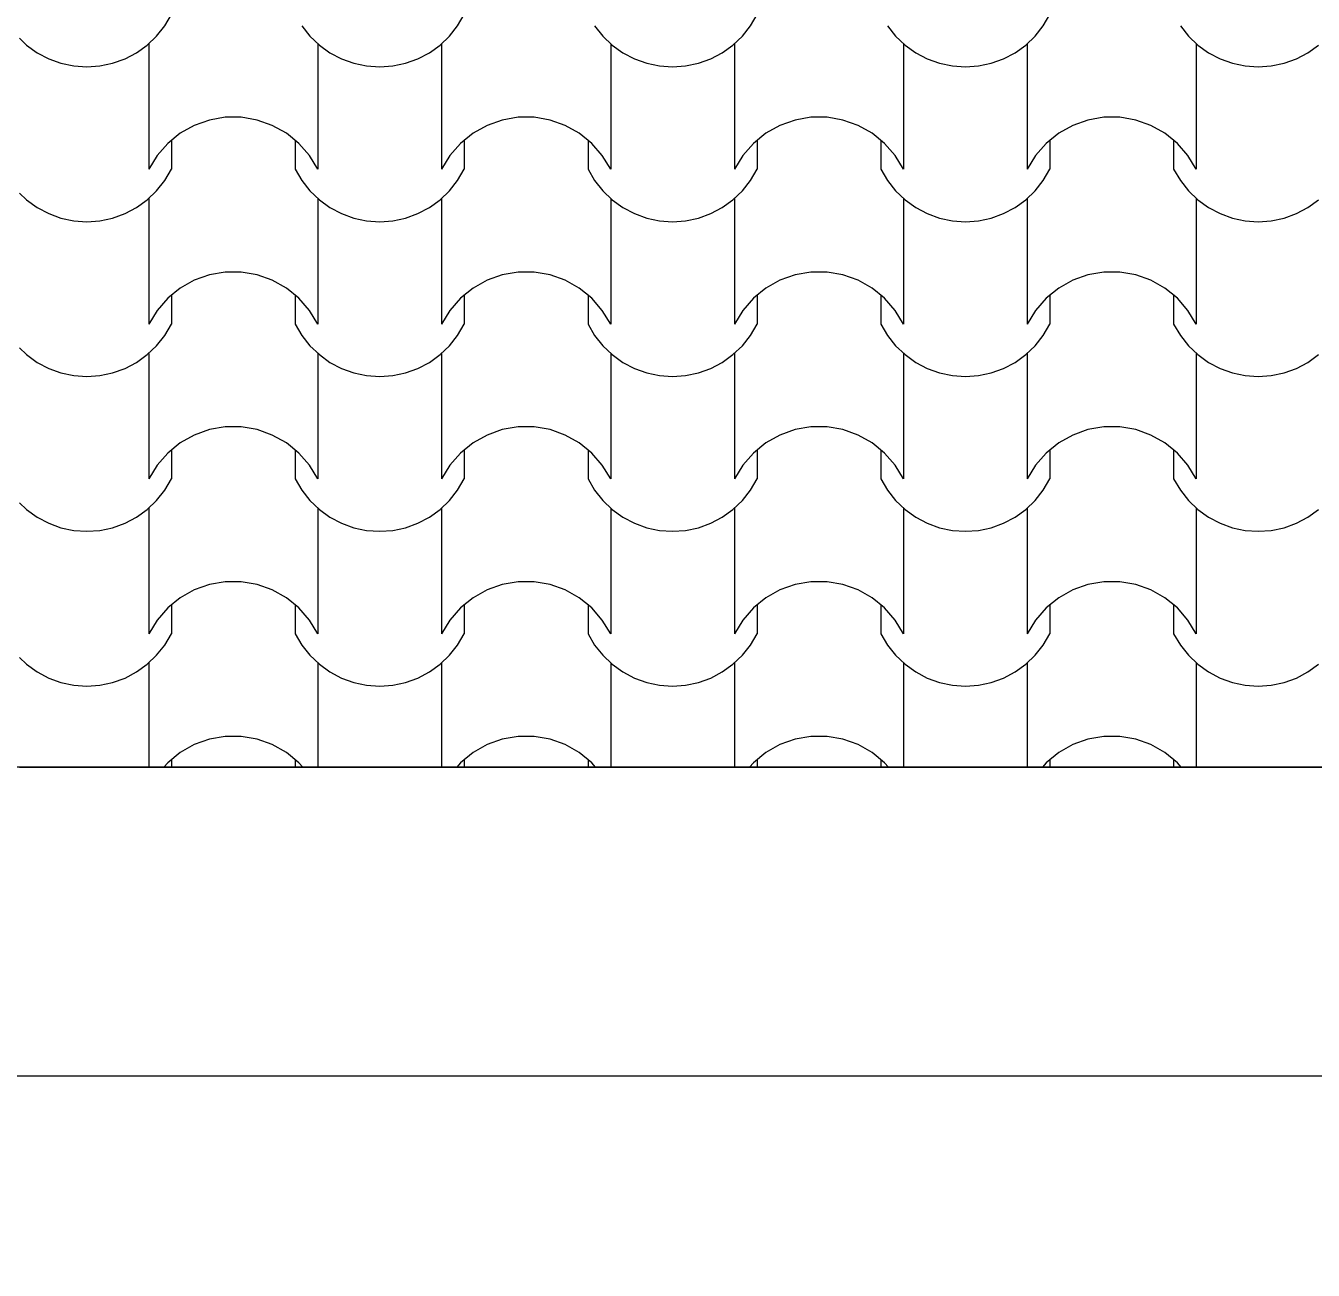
# Model space of a CAD drawing. Header units: millimetres. Extents: x 318905 to 439572, y -5133 to 105868.
# Drawn here: x 361372 to 362623, y 5334 to 6543 of the extents above; entities that cross this region are included whole.
import ezdxf

# ---------------------------------------------------------------- set-up
doc = ezdxf.new("R2010")
doc.units = ezdxf.units.MM
doc.header["$MEASUREMENT"] = 0
for name, color, linetype, lineweight in [('0_Stylo_No__98', 154, 'Continuous', 0), ('2D -  Dessin général_Stylo_No__1', 7, 'Continuous', 5), ('OMBRES_Stylo_No__1', 7, 'Continuous', 5)]:
    doc.layers.add(name, color=color, linetype=linetype, lineweight=lineweight)
doc.layers.add('OMBRES_Stylo_No__82', color=7, linetype='Continuous', lineweight=13, true_color=0xaaaaaa)
doc.styles.add('STYLE_GENERE_3', font='')
doc.styles.get('STYLE_GENERE_3').set_extended_font_data('Arial')
doc.dimstyles.new('STYLE_GENERE__1', dxfattribs={"dimtxt": 200, "dimasz": 142.5, "dimexe": 0.18, "dimexo": 500, "dimgap": 0.09, "dimtad": 0, "dimtih": 1, "dimtoh": 1, "dimlfac": 0.001, "dimzin": 0, "dimdsep": 46, "dimtxsty": 'STYLE_GENERE_3', "dimblk": 'ARROWHEAD_6', "dimblk1": 'ARROWHEAD_6', "dimblk2": 'ARROWHEAD_6', "dimcen": 0.09, "dimclrd": 154, "dimclre": 154, "dimclrt": 154, "dimazin": 0, "dimtfac": 1, "dimtdec": 4, "dimtmove": 0, "dimatfit": 3, "dimfxl": 0, "dimtolj": 1, "dimtzin": 0, "dimarcsym": 0})

# ---------------------------------------------------------------- blocks, each defined once
blk = doc.blocks.new('*X107')
at = {"layer": 'OMBRES_Stylo_No__82', "linetype": 'Continuous'}
for p, q in [((361499.6, 6532.9), (361507.5, 6542.9)), ((361507.5, 6542.9), (361514, 6553.8)), ((361640.6, 6542.9), (361648.5, 6532.9)), ((361784.1, 6532.9), (361792, 6542.9)), ((361792, 6542.9), (361798.4, 6553.8)), ((361925.1, 6542.9), (361933, 6532.9)), ((362068.6, 6532.9), (362076.5, 6542.9)), ((362076.5, 6542.9), (362082.9, 6553.8)), ((362209.6, 6542.9), (362217.5, 6532.9)), ((362353.1, 6532.9), (362361, 6542.9)), ((362361, 6542.9), (362367.4, 6553.8)), ((362494.1, 6542.9), (362502, 6532.9)), ((361366.4, 6530.7), (361373.2, 6524.1)), ((361490.4, 6524.1), (361499.6, 6532.9)), ((361648.5, 6532.9), (361657.7, 6524.1)), ((361774.9, 6524.1), (361784.1, 6532.9)), ((361933, 6532.9), (361942.2, 6524.1)), ((362059.4, 6524.1), (362068.6, 6532.9)), ((362217.5, 6532.9), (362226.7, 6524.1)), ((362343.9, 6524.1), (362353.1, 6532.9)), ((362502, 6532.9), (362511.2, 6524.1)), ((361373.2, 6524.1), (361383.5, 6516.7)), ((361383.5, 6516.7), (361394.8, 6510.8)), ((361468.9, 6510.8), (361480.1, 6516.7)), ((361480.1, 6516.7), (361490.4, 6524.1)), ((361492, 6525.4), (361492, 6464.5)), ((361656.2, 6525.4), (361656.2, 6464.5)), ((361657.7, 6524.1), (361668, 6516.7)), ((361668, 6516.7), (361679.3, 6510.8)), ((361753.4, 6510.8), (361764.6, 6516.7)), ((361764.6, 6516.7), (361774.9, 6524.1)), ((361776.4, 6525.4), (361776.4, 6464.5)), ((361940.7, 6525.4), (361940.7, 6464.5)), ((361942.2, 6524.1), (361952.5, 6516.7)), ((361952.5, 6516.7), (361963.7, 6510.8)), ((362037.9, 6510.8), (362049.1, 6516.7)), ((362049.1, 6516.7), (362059.4, 6524.1)), ((362060.9, 6525.4), (362060.9, 6464.5)), ((362225.2, 6525.4), (362225.2, 6464.5)), ((362226.7, 6524.1), (362237, 6516.7)), ((362237, 6516.7), (362248.2, 6510.8)), ((362322.3, 6510.8), (362333.6, 6516.7)), ((362333.6, 6516.7), (362343.9, 6524.1)), ((362345.4, 6525.4), (362345.4, 6464.5)), ((362509.6, 6525.4), (362509.6, 6464.5)), ((362511.2, 6524.1), (362521.5, 6516.7)), ((362521.5, 6516.7), (362532.7, 6510.8)), ((362606.8, 6510.8), (362618.1, 6516.7)), ((362618.1, 6516.7), (362628.4, 6524.1)), ((361394.8, 6510.8), (361406.7, 6506.5)), ((361406.7, 6506.5), (361419.2, 6503.9)), ((361419.2, 6503.9), (361431.8, 6503)), ((361431.8, 6503), (361444.5, 6503.9)), ((361444.5, 6503.9), (361456.9, 6506.5)), ((361456.9, 6506.5), (361468.9, 6510.8)), ((361679.3, 6510.8), (361691.2, 6506.5)), ((361691.2, 6506.5), (361703.6, 6503.9)), ((361703.6, 6503.9), (361716.3, 6503)), ((361716.3, 6503), (361729, 6503.9)), ((361729, 6503.9), (361741.4, 6506.5)), ((361741.4, 6506.5), (361753.4, 6510.8)), ((361963.7, 6510.8), (361975.7, 6506.5)), ((361975.7, 6506.5), (361988.1, 6503.9)), ((361988.1, 6503.9), (362000.8, 6503)), ((362000.8, 6503), (362013.5, 6503.9)), ((362013.5, 6503.9), (362025.9, 6506.5)), ((362025.9, 6506.5), (362037.9, 6510.8)), ((362248.2, 6510.8), (362260.2, 6506.5)), ((362260.2, 6506.5), (362272.6, 6503.9)), ((362272.6, 6503.9), (362285.3, 6503)), ((362285.3, 6503), (362298, 6503.9)), ((362298, 6503.9), (362310.4, 6506.5)), ((362310.4, 6506.5), (362322.3, 6510.8)), ((362532.7, 6510.8), (362544.7, 6506.5)), ((362544.7, 6506.5), (362557.1, 6503.9)), ((362557.1, 6503.9), (362569.8, 6503)), ((362569.8, 6503), (362582.4, 6503.9)), ((362582.4, 6503.9), (362594.9, 6506.5)), ((362594.9, 6506.5), (362606.8, 6510.8)), ((361492, 6464.5), (361492, 6403.5)), ((361566.3, 6454), (361550.9, 6451.3)), ((361574.1, 6454), (361566.3, 6454)), ((361581.9, 6454), (361574.1, 6454)), ((361597.3, 6451.3), (361581.9, 6454)), ((361656.2, 6464.5), (361656.2, 6403.5)), ((361776.4, 6464.5), (361776.4, 6403.5)), ((361850.7, 6454), (361835.3, 6451.3)), ((361858.6, 6454), (361850.7, 6454)), ((361866.4, 6454), (361858.6, 6454)), ((361881.8, 6451.3), (361866.4, 6454)), ((361940.7, 6464.5), (361940.7, 6403.5)), ((362060.9, 6464.5), (362060.9, 6403.5)), ((362135.2, 6454), (362119.8, 6451.3)), ((362143, 6454), (362135.2, 6454)), ((362150.9, 6454), (362143, 6454)), ((362166.3, 6451.3), (362150.9, 6454)), ((362225.2, 6464.5), (362225.2, 6403.5)), ((362345.4, 6464.5), (362345.4, 6403.5)), ((362419.7, 6454), (362404.3, 6451.3)), ((362427.5, 6454), (362419.7, 6454)), ((362435.3, 6454), (362427.5, 6454)), ((362450.7, 6451.3), (362435.3, 6454)), ((362509.6, 6464.5), (362509.6, 6403.5)), ((361536.1, 6446.1), (361522.5, 6438.5)), ((361550.9, 6451.3), (361536.1, 6446.1)), ((361612, 6446.1), (361597.3, 6451.3)), ((361625.7, 6438.5), (361612, 6446.1)), ((361820.6, 6446.1), (361807, 6438.5)), ((361835.3, 6451.3), (361820.6, 6446.1)), ((361896.5, 6446.1), (361881.8, 6451.3)), ((361910.1, 6438.5), (361896.5, 6446.1)), ((362105.1, 6446.1), (362091.5, 6438.5)), ((362119.8, 6451.3), (362105.1, 6446.1)), ((362181, 6446.1), (362166.3, 6451.3)), ((362194.6, 6438.5), (362181, 6446.1)), ((362389.6, 6446.1), (362375.9, 6438.5)), ((362404.3, 6451.3), (362389.6, 6446.1)), ((362465.5, 6446.1), (362450.7, 6451.3)), ((362479.1, 6438.5), (362465.5, 6446.1)), ((361522.5, 6438.5), (361510.4, 6428.6)), ((361514, 6431.5), (361514, 6403.5)), ((361637.8, 6428.6), (361625.7, 6438.5)), ((361634.2, 6431.5), (361634.2, 6403.5)), ((361807, 6438.5), (361794.9, 6428.6)), ((361798.4, 6431.5), (361798.4, 6403.5)), ((361922.3, 6428.6), (361910.1, 6438.5)), ((361918.7, 6431.5), (361918.7, 6403.5)), ((362091.5, 6438.5), (362079.3, 6428.6)), ((362082.9, 6431.5), (362082.9, 6403.5)), ((362206.7, 6428.6), (362194.6, 6438.5)), ((362203.2, 6431.5), (362203.2, 6403.5)), ((362375.9, 6438.5), (362363.8, 6428.6)), ((362367.4, 6431.5), (362367.4, 6403.5)), ((362491.2, 6428.6), (362479.1, 6438.5)), ((362487.6, 6431.5), (362487.6, 6403.5)), ((361500.1, 6416.8), (361492, 6403.5)), ((361510.4, 6428.6), (361500.1, 6416.8)), ((361648.1, 6416.8), (361637.8, 6428.6)), ((361656.2, 6403.5), (361648.1, 6416.8)), ((361784.6, 6416.8), (361776.4, 6403.5)), ((361794.9, 6428.6), (361784.6, 6416.8)), ((361932.5, 6416.8), (361922.3, 6428.6)), ((361940.7, 6403.5), (361932.5, 6416.8)), ((362069.1, 6416.8), (362060.9, 6403.5)), ((362079.3, 6428.6), (362069.1, 6416.8)), ((362217, 6416.8), (362206.7, 6428.6)), ((362225.2, 6403.5), (362217, 6416.8)), ((362353.5, 6416.8), (362345.4, 6403.5)), ((362363.8, 6428.6), (362353.5, 6416.8)), ((362501.5, 6416.8), (362491.2, 6428.6)), ((362509.6, 6403.5), (362501.5, 6416.8)), ((361499.6, 6382.6), (361507.5, 6392.5)), ((361507.5, 6392.5), (361514, 6403.5)), ((361634.2, 6403.5), (361640.6, 6392.5)), ((361640.6, 6392.5), (361648.5, 6382.6)), ((361784.1, 6382.6), (361792, 6392.5)), ((361792, 6392.5), (361798.4, 6403.5)), ((361918.7, 6403.5), (361925.1, 6392.5)), ((361925.1, 6392.5), (361933, 6382.6)), ((362068.6, 6382.6), (362076.5, 6392.5)), ((362076.5, 6392.5), (362082.9, 6403.5)), ((362203.2, 6403.5), (362209.6, 6392.5)), ((362209.6, 6392.5), (362217.5, 6382.6)), ((362353.1, 6382.6), (362361, 6392.5)), ((362361, 6392.5), (362367.4, 6403.5)), ((362487.6, 6403.5), (362494.1, 6392.5)), ((362494.1, 6392.5), (362502, 6382.6)), ((361366.4, 6380.4), (361373.2, 6373.8)), ((361490.4, 6373.8), (361499.6, 6382.6)), ((361648.5, 6382.6), (361657.7, 6373.8)), ((361774.9, 6373.8), (361784.1, 6382.6)), ((361933, 6382.6), (361942.2, 6373.8)), ((362059.4, 6373.8), (362068.6, 6382.6)), ((362217.5, 6382.6), (362226.7, 6373.8)), ((362343.9, 6373.8), (362353.1, 6382.6)), ((362502, 6382.6), (362511.2, 6373.8)), ((361373.2, 6373.8), (361383.5, 6366.4)), ((361383.5, 6366.4), (361394.8, 6360.5)), ((361468.9, 6360.5), (361480.1, 6366.4)), ((361480.1, 6366.4), (361490.4, 6373.8)), ((361492, 6375.1), (361492, 6314.1)), ((361656.2, 6375.1), (361656.2, 6314.1)), ((361657.7, 6373.8), (361668, 6366.4)), ((361668, 6366.4), (361679.3, 6360.5)), ((361753.4, 6360.5), (361764.6, 6366.4)), ((361764.6, 6366.4), (361774.9, 6373.8)), ((361776.4, 6375.1), (361776.4, 6314.1)), ((361940.7, 6375.1), (361940.7, 6314.1)), ((361942.2, 6373.8), (361952.5, 6366.4)), ((361952.5, 6366.4), (361963.7, 6360.5)), ((362037.9, 6360.5), (362049.1, 6366.4)), ((362049.1, 6366.4), (362059.4, 6373.8)), ((362060.9, 6375.1), (362060.9, 6314.1)), ((362225.2, 6375.1), (362225.2, 6314.1)), ((362226.7, 6373.8), (362237, 6366.4)), ((362237, 6366.4), (362248.2, 6360.5)), ((362322.3, 6360.5), (362333.6, 6366.4)), ((362333.6, 6366.4), (362343.9, 6373.8)), ((362345.4, 6375.1), (362345.4, 6314.1)), ((362509.6, 6375.1), (362509.6, 6314.1)), ((362511.2, 6373.8), (362521.5, 6366.4)), ((362521.5, 6366.4), (362532.7, 6360.5)), ((362606.8, 6360.5), (362618.1, 6366.4)), ((362618.1, 6366.4), (362628.4, 6373.8)), ((361394.8, 6360.5), (361406.7, 6356.1)), ((361406.7, 6356.1), (361419.2, 6353.5)), ((361444.5, 6353.5), (361456.9, 6356.1)), ((361456.9, 6356.1), (361468.9, 6360.5)), ((361679.3, 6360.5), (361691.2, 6356.1)), ((361691.2, 6356.1), (361703.6, 6353.5)), ((361729, 6353.5), (361741.4, 6356.1)), ((361741.4, 6356.1), (361753.4, 6360.5)), ((361963.7, 6360.5), (361975.7, 6356.1)), ((361975.7, 6356.1), (361988.1, 6353.5)), ((362013.5, 6353.5), (362025.9, 6356.1)), ((362025.9, 6356.1), (362037.9, 6360.5)), ((362248.2, 6360.5), (362260.2, 6356.1)), ((362260.2, 6356.1), (362272.6, 6353.5)), ((362298, 6353.5), (362310.4, 6356.1)), ((362310.4, 6356.1), (362322.3, 6360.5)), ((362532.7, 6360.5), (362544.7, 6356.1)), ((362544.7, 6356.1), (362557.1, 6353.5)), ((362582.4, 6353.5), (362594.9, 6356.1)), ((362594.9, 6356.1), (362606.8, 6360.5)), ((361419.2, 6353.5), (361431.8, 6352.6)), ((361431.8, 6352.6), (361444.5, 6353.5)), ((361703.6, 6353.5), (361716.3, 6352.6)), ((361716.3, 6352.6), (361729, 6353.5)), ((361988.1, 6353.5), (362000.8, 6352.6)), ((362000.8, 6352.6), (362013.5, 6353.5)), ((362272.6, 6353.5), (362285.3, 6352.6)), ((362285.3, 6352.6), (362298, 6353.5)), ((362557.1, 6353.5), (362569.8, 6352.6)), ((362569.8, 6352.6), (362582.4, 6353.5)), ((361492, 6314.1), (361492, 6253.1)), ((361656.2, 6314.1), (361656.2, 6253.1)), ((361776.4, 6314.1), (361776.4, 6253.1)), ((361940.7, 6314.1), (361940.7, 6253.1)), ((362060.9, 6314.1), (362060.9, 6253.1)), ((362225.2, 6314.1), (362225.2, 6253.1)), ((362345.4, 6314.1), (362345.4, 6253.1)), ((362509.6, 6314.1), (362509.6, 6253.1)), ((361536.1, 6295.8), (361522.5, 6288.1)), ((361550.9, 6301), (361536.1, 6295.8)), ((361566.3, 6303.7), (361550.9, 6301)), ((361574.1, 6303.7), (361566.3, 6303.7)), ((361581.9, 6303.7), (361574.1, 6303.7)), ((361597.3, 6301), (361581.9, 6303.7)), ((361612, 6295.8), (361597.3, 6301)), ((361625.7, 6288.1), (361612, 6295.8)), ((361820.6, 6295.8), (361807, 6288.1)), ((361835.3, 6301), (361820.6, 6295.8)), ((361850.7, 6303.7), (361835.3, 6301)), ((361858.6, 6303.7), (361850.7, 6303.7)), ((361866.4, 6303.7), (361858.6, 6303.7)), ((361881.8, 6301), (361866.4, 6303.7)), ((361896.5, 6295.8), (361881.8, 6301)), ((361910.1, 6288.1), (361896.5, 6295.8)), ((362105.1, 6295.8), (362091.5, 6288.1)), ((362119.8, 6301), (362105.1, 6295.8)), ((362135.2, 6303.7), (362119.8, 6301)), ((362143, 6303.7), (362135.2, 6303.7)), ((362150.9, 6303.7), (362143, 6303.7)), ((362166.3, 6301), (362150.9, 6303.7)), ((362181, 6295.8), (362166.3, 6301)), ((362194.6, 6288.1), (362181, 6295.8)), ((362389.6, 6295.8), (362375.9, 6288.1)), ((362404.3, 6301), (362389.6, 6295.8)), ((362419.7, 6303.7), (362404.3, 6301)), ((362427.5, 6303.7), (362419.7, 6303.7)), ((362435.3, 6303.7), (362427.5, 6303.7)), ((362450.7, 6301), (362435.3, 6303.7)), ((362465.5, 6295.8), (362450.7, 6301)), ((362479.1, 6288.1), (362465.5, 6295.8)), ((361522.5, 6288.1), (361510.4, 6278.3)), ((361514, 6281.2), (361514, 6253.1)), ((361637.8, 6278.3), (361625.7, 6288.1)), ((361634.2, 6281.2), (361634.2, 6253.1)), ((361807, 6288.1), (361794.9, 6278.3)), ((361798.4, 6281.2), (361798.4, 6253.1)), ((361922.3, 6278.3), (361910.1, 6288.1)), ((361918.7, 6281.2), (361918.7, 6253.1)), ((362091.5, 6288.1), (362079.3, 6278.3)), ((362082.9, 6281.2), (362082.9, 6253.1)), ((362206.7, 6278.3), (362194.6, 6288.1)), ((362203.2, 6281.2), (362203.2, 6253.1)), ((362375.9, 6288.1), (362363.8, 6278.3)), ((362367.4, 6281.2), (362367.4, 6253.1)), ((362491.2, 6278.3), (362479.1, 6288.1)), ((362487.6, 6281.2), (362487.6, 6253.1)), ((361500.1, 6266.5), (361492, 6253.1)), ((361510.4, 6278.3), (361500.1, 6266.5)), ((361648.1, 6266.5), (361637.8, 6278.3)), ((361656.2, 6253.1), (361648.1, 6266.5)), ((361784.6, 6266.5), (361776.4, 6253.1)), ((361794.9, 6278.3), (361784.6, 6266.5)), ((361932.5, 6266.5), (361922.3, 6278.3)), ((361940.7, 6253.1), (361932.5, 6266.5)), ((362069.1, 6266.5), (362060.9, 6253.1)), ((362079.3, 6278.3), (362069.1, 6266.5)), ((362217, 6266.5), (362206.7, 6278.3)), ((362225.2, 6253.1), (362217, 6266.5)), ((362353.5, 6266.5), (362345.4, 6253.1)), ((362363.8, 6278.3), (362353.5, 6266.5)), ((362501.5, 6266.5), (362491.2, 6278.3)), ((362509.6, 6253.1), (362501.5, 6266.5)), ((361499.6, 6232.2), (361507.5, 6242.2)), ((361507.5, 6242.2), (361514, 6253.1)), ((361634.2, 6253.1), (361640.6, 6242.2)), ((361640.6, 6242.2), (361648.5, 6232.2)), ((361784.1, 6232.2), (361792, 6242.2)), ((361792, 6242.2), (361798.4, 6253.1)), ((361918.7, 6253.1), (361925.1, 6242.2)), ((361925.1, 6242.2), (361933, 6232.2)), ((362068.6, 6232.2), (362076.5, 6242.2)), ((362076.5, 6242.2), (362082.9, 6253.1)), ((362203.2, 6253.1), (362209.6, 6242.2)), ((362209.6, 6242.2), (362217.5, 6232.2)), ((362353.1, 6232.2), (362361, 6242.2)), ((362361, 6242.2), (362367.4, 6253.1)), ((362487.6, 6253.1), (362494.1, 6242.2)), ((362494.1, 6242.2), (362502, 6232.2)), ((361366.4, 6230), (361373.2, 6223.5)), ((361490.4, 6223.5), (361499.6, 6232.2)), ((361648.5, 6232.2), (361657.7, 6223.5)), ((361774.9, 6223.5), (361784.1, 6232.2)), ((361933, 6232.2), (361942.2, 6223.5)), ((362059.4, 6223.5), (362068.6, 6232.2)), ((362217.5, 6232.2), (362226.7, 6223.5)), ((362343.9, 6223.5), (362353.1, 6232.2)), ((362502, 6232.2), (362511.2, 6223.5)), ((361373.2, 6223.5), (361383.5, 6216)), ((361480.1, 6216), (361490.4, 6223.5)), ((361492, 6224.7), (361492, 6163.8)), ((361656.2, 6224.7), (361656.2, 6163.8)), ((361657.7, 6223.5), (361668, 6216)), ((361764.6, 6216), (361774.9, 6223.5)), ((361776.4, 6224.7), (361776.4, 6163.8)), ((361940.7, 6224.7), (361940.7, 6163.8)), ((361942.2, 6223.5), (361952.5, 6216)), ((362049.1, 6216), (362059.4, 6223.5)), ((362060.9, 6224.7), (362060.9, 6163.8)), ((362225.2, 6224.7), (362225.2, 6163.8)), ((362226.7, 6223.5), (362237, 6216)), ((362333.6, 6216), (362343.9, 6223.5)), ((362345.4, 6224.7), (362345.4, 6163.8)), ((362509.6, 6224.7), (362509.6, 6163.8)), ((362511.2, 6223.5), (362521.5, 6216)), ((362618.1, 6216), (362628.4, 6223.5)), ((361383.5, 6216), (361394.8, 6210.1)), ((361394.8, 6210.1), (361406.7, 6205.8)), ((361406.7, 6205.8), (361419.2, 6203.2)), ((361444.5, 6203.2), (361456.9, 6205.8)), ((361456.9, 6205.8), (361468.9, 6210.1)), ((361468.9, 6210.1), (361480.1, 6216)), ((361668, 6216), (361679.3, 6210.1)), ((361679.3, 6210.1), (361691.2, 6205.8)), ((361691.2, 6205.8), (361703.6, 6203.2)), ((361729, 6203.2), (361741.4, 6205.8)), ((361741.4, 6205.8), (361753.4, 6210.1)), ((361753.4, 6210.1), (361764.6, 6216)), ((361952.5, 6216), (361963.7, 6210.1)), ((361963.7, 6210.1), (361975.7, 6205.8)), ((361975.7, 6205.8), (361988.1, 6203.2)), ((362013.5, 6203.2), (362025.9, 6205.8)), ((362025.9, 6205.8), (362037.9, 6210.1)), ((362037.9, 6210.1), (362049.1, 6216)), ((362237, 6216), (362248.2, 6210.1)), ((362248.2, 6210.1), (362260.2, 6205.8)), ((362260.2, 6205.8), (362272.6, 6203.2)), ((362298, 6203.2), (362310.4, 6205.8)), ((362310.4, 6205.8), (362322.3, 6210.1)), ((362322.3, 6210.1), (362333.6, 6216)), ((362521.5, 6216), (362532.7, 6210.1)), ((362532.7, 6210.1), (362544.7, 6205.8)), ((362544.7, 6205.8), (362557.1, 6203.2)), ((362582.4, 6203.2), (362594.9, 6205.8)), ((362594.9, 6205.8), (362606.8, 6210.1)), ((362606.8, 6210.1), (362618.1, 6216)), ((361419.2, 6203.2), (361431.8, 6202.3)), ((361431.8, 6202.3), (361444.5, 6203.2)), ((361703.6, 6203.2), (361716.3, 6202.3)), ((361716.3, 6202.3), (361729, 6203.2)), ((361988.1, 6203.2), (362000.8, 6202.3)), ((362000.8, 6202.3), (362013.5, 6203.2)), ((362272.6, 6203.2), (362285.3, 6202.3)), ((362285.3, 6202.3), (362298, 6203.2)), ((362557.1, 6203.2), (362569.8, 6202.3)), ((362569.8, 6202.3), (362582.4, 6203.2)), ((361492, 6163.8), (361492, 6102.8)), ((361656.2, 6163.8), (361656.2, 6102.8)), ((361776.4, 6163.8), (361776.4, 6102.8)), ((361940.7, 6163.8), (361940.7, 6102.8)), ((362060.9, 6163.8), (362060.9, 6102.8)), ((362225.2, 6163.8), (362225.2, 6102.8)), ((362345.4, 6163.8), (362345.4, 6102.8)), ((362509.6, 6163.8), (362509.6, 6102.8)), ((361536.1, 6145.4), (361522.5, 6137.8)), ((361550.9, 6150.7), (361536.1, 6145.4)), ((361566.3, 6153.3), (361550.9, 6150.7)), ((361574.1, 6153.3), (361566.3, 6153.3)), ((361581.9, 6153.3), (361574.1, 6153.3)), ((361597.3, 6150.7), (361581.9, 6153.3)), ((361612, 6145.4), (361597.3, 6150.7)), ((361625.7, 6137.8), (361612, 6145.4)), ((361820.6, 6145.4), (361807, 6137.8)), ((361835.3, 6150.7), (361820.6, 6145.4)), ((361850.7, 6153.3), (361835.3, 6150.7)), ((361858.6, 6153.3), (361850.7, 6153.3)), ((361866.4, 6153.3), (361858.6, 6153.3)), ((361881.8, 6150.7), (361866.4, 6153.3)), ((361896.5, 6145.4), (361881.8, 6150.7)), ((361910.1, 6137.8), (361896.5, 6145.4)), ((362105.1, 6145.4), (362091.5, 6137.8)), ((362119.8, 6150.7), (362105.1, 6145.4)), ((362135.2, 6153.3), (362119.8, 6150.7)), ((362143, 6153.3), (362135.2, 6153.3)), ((362150.9, 6153.3), (362143, 6153.3)), ((362166.3, 6150.7), (362150.9, 6153.3)), ((362181, 6145.4), (362166.3, 6150.7)), ((362194.6, 6137.8), (362181, 6145.4)), ((362389.6, 6145.4), (362375.9, 6137.8)), ((362404.3, 6150.7), (362389.6, 6145.4)), ((362419.7, 6153.3), (362404.3, 6150.7)), ((362427.5, 6153.3), (362419.7, 6153.3)), ((362435.3, 6153.3), (362427.5, 6153.3)), ((362450.7, 6150.7), (362435.3, 6153.3)), ((362465.5, 6145.4), (362450.7, 6150.7)), ((362479.1, 6137.8), (362465.5, 6145.4)), ((361522.5, 6137.8), (361510.4, 6127.9)), ((361514, 6130.8), (361514, 6102.8)), ((361637.8, 6127.9), (361625.7, 6137.8)), ((361634.2, 6130.8), (361634.2, 6102.8)), ((361807, 6137.8), (361794.9, 6127.9)), ((361798.4, 6130.8), (361798.4, 6102.8)), ((361922.3, 6127.9), (361910.1, 6137.8)), ((361918.7, 6130.8), (361918.7, 6102.8)), ((362091.5, 6137.8), (362079.3, 6127.9)), ((362082.9, 6130.8), (362082.9, 6102.8)), ((362206.7, 6127.9), (362194.6, 6137.8)), ((362203.2, 6130.8), (362203.2, 6102.8)), ((362375.9, 6137.8), (362363.8, 6127.9)), ((362367.4, 6130.8), (362367.4, 6102.8)), ((362491.2, 6127.9), (362479.1, 6137.8)), ((362487.6, 6130.8), (362487.6, 6102.8)), ((361500.1, 6116.2), (361492, 6102.8)), ((361510.4, 6127.9), (361500.1, 6116.2)), ((361648.1, 6116.2), (361637.8, 6127.9)), ((361656.2, 6102.8), (361648.1, 6116.2)), ((361784.6, 6116.2), (361776.4, 6102.8)), ((361794.9, 6127.9), (361784.6, 6116.2)), ((361932.5, 6116.2), (361922.3, 6127.9)), ((361940.7, 6102.8), (361932.5, 6116.2)), ((362069.1, 6116.2), (362060.9, 6102.8)), ((362079.3, 6127.9), (362069.1, 6116.2)), ((362217, 6116.2), (362206.7, 6127.9)), ((362225.2, 6102.8), (362217, 6116.2)), ((362353.5, 6116.2), (362345.4, 6102.8)), ((362363.8, 6127.9), (362353.5, 6116.2)), ((362501.5, 6116.2), (362491.2, 6127.9)), ((362509.6, 6102.8), (362501.5, 6116.2)), ((361499.6, 6081.9), (361507.5, 6091.9)), ((361507.5, 6091.9), (361514, 6102.8)), ((361634.2, 6102.8), (361640.6, 6091.9)), ((361640.6, 6091.9), (361648.5, 6081.9)), ((361784.1, 6081.9), (361792, 6091.9)), ((361792, 6091.9), (361798.4, 6102.8)), ((361918.7, 6102.8), (361925.1, 6091.9)), ((361925.1, 6091.9), (361933, 6081.9)), ((362068.6, 6081.9), (362076.5, 6091.9)), ((362076.5, 6091.9), (362082.9, 6102.8)), ((362203.2, 6102.8), (362209.6, 6091.9)), ((362209.6, 6091.9), (362217.5, 6081.9)), ((362353.1, 6081.9), (362361, 6091.9)), ((362361, 6091.9), (362367.4, 6102.8)), ((362487.6, 6102.8), (362494.1, 6091.9)), ((362494.1, 6091.9), (362502, 6081.9)), ((361366.4, 6079.7), (361373.2, 6073.1)), ((361490.4, 6073.1), (361499.6, 6081.9)), ((361648.5, 6081.9), (361657.7, 6073.1)), ((361774.9, 6073.1), (361784.1, 6081.9)), ((361933, 6081.9), (361942.2, 6073.1)), ((362059.4, 6073.1), (362068.6, 6081.9)), ((362217.5, 6081.9), (362226.7, 6073.1)), ((362343.9, 6073.1), (362353.1, 6081.9)), ((362502, 6081.9), (362511.2, 6073.1)), ((361373.2, 6073.1), (361383.5, 6065.7)), ((361480.1, 6065.7), (361490.4, 6073.1)), ((361492, 6074.4), (361492, 6013.4)), ((361656.2, 6074.4), (361656.2, 6013.4)), ((361657.7, 6073.1), (361668, 6065.7)), ((361764.6, 6065.7), (361774.9, 6073.1)), ((361776.4, 6074.4), (361776.4, 6013.4)), ((361940.7, 6074.4), (361940.7, 6013.4)), ((361942.2, 6073.1), (361952.5, 6065.7)), ((362049.1, 6065.7), (362059.4, 6073.1)), ((362060.9, 6074.4), (362060.9, 6013.4)), ((362225.2, 6074.4), (362225.2, 6013.4)), ((362226.7, 6073.1), (362237, 6065.7)), ((362333.6, 6065.7), (362343.9, 6073.1)), ((362345.4, 6074.4), (362345.4, 6013.4)), ((362509.6, 6074.4), (362509.6, 6013.4)), ((362511.2, 6073.1), (362521.5, 6065.7)), ((362618.1, 6065.7), (362628.4, 6073.1)), ((361383.5, 6065.7), (361394.8, 6059.8)), ((361394.8, 6059.8), (361406.7, 6055.5)), ((361406.7, 6055.5), (361419.2, 6052.9)), ((361444.5, 6052.9), (361456.9, 6055.5)), ((361456.9, 6055.5), (361468.9, 6059.8)), ((361468.9, 6059.8), (361480.1, 6065.7)), ((361668, 6065.7), (361679.3, 6059.8)), ((361679.3, 6059.8), (361691.2, 6055.5)), ((361691.2, 6055.5), (361703.6, 6052.9)), ((361729, 6052.9), (361741.4, 6055.5)), ((361741.4, 6055.5), (361753.4, 6059.8)), ((361753.4, 6059.8), (361764.6, 6065.7)), ((361952.5, 6065.7), (361963.7, 6059.8)), ((361963.7, 6059.8), (361975.7, 6055.5)), ((361975.7, 6055.5), (361988.1, 6052.9)), ((362013.5, 6052.9), (362025.9, 6055.5)), ((362025.9, 6055.5), (362037.9, 6059.8)), ((362037.9, 6059.8), (362049.1, 6065.7)), ((362237, 6065.7), (362248.2, 6059.8)), ((362248.2, 6059.8), (362260.2, 6055.5)), ((362260.2, 6055.5), (362272.6, 6052.9)), ((362298, 6052.9), (362310.4, 6055.5)), ((362310.4, 6055.5), (362322.3, 6059.8)), ((362322.3, 6059.8), (362333.6, 6065.7)), ((362521.5, 6065.7), (362532.7, 6059.8)), ((362532.7, 6059.8), (362544.7, 6055.5)), ((362544.7, 6055.5), (362557.1, 6052.9)), ((362582.4, 6052.9), (362594.9, 6055.5)), ((362594.9, 6055.5), (362606.8, 6059.8)), ((362606.8, 6059.8), (362618.1, 6065.7)), ((361419.2, 6052.9), (361431.8, 6052)), ((361431.8, 6052), (361444.5, 6052.9)), ((361703.6, 6052.9), (361716.3, 6052)), ((361716.3, 6052), (361729, 6052.9)), ((361988.1, 6052.9), (362000.8, 6052)), ((362000.8, 6052), (362013.5, 6052.9)), ((362272.6, 6052.9), (362285.3, 6052)), ((362285.3, 6052), (362298, 6052.9)), ((362557.1, 6052.9), (362569.8, 6052)), ((362569.8, 6052), (362582.4, 6052.9)), ((361492, 6013.4), (361492, 5952.5)), ((361656.2, 6013.4), (361656.2, 5952.5)), ((361776.4, 6013.4), (361776.4, 5952.5)), ((361940.7, 6013.4), (361940.7, 5952.5)), ((362060.9, 6013.4), (362060.9, 5952.5)), ((362225.2, 6013.4), (362225.2, 5952.5)), ((362345.4, 6013.4), (362345.4, 5952.5)), ((362509.6, 6013.4), (362509.6, 5952.5)), ((361536.1, 5995.1), (361522.5, 5987.4)), ((361550.9, 6000.3), (361536.1, 5995.1)), ((361566.3, 6003), (361550.9, 6000.3)), ((361574.1, 6003), (361566.3, 6003)), ((361581.9, 6003), (361574.1, 6003)), ((361597.3, 6000.3), (361581.9, 6003)), ((361612, 5995.1), (361597.3, 6000.3)), ((361625.7, 5987.4), (361612, 5995.1)), ((361820.6, 5995.1), (361807, 5987.4)), ((361835.3, 6000.3), (361820.6, 5995.1)), ((361850.7, 6003), (361835.3, 6000.3)), ((361858.6, 6003), (361850.7, 6003)), ((361866.4, 6003), (361858.6, 6003)), ((361881.8, 6000.3), (361866.4, 6003)), ((361896.5, 5995.1), (361881.8, 6000.3)), ((361910.1, 5987.4), (361896.5, 5995.1)), ((362105.1, 5995.1), (362091.5, 5987.4)), ((362119.8, 6000.3), (362105.1, 5995.1)), ((362135.2, 6003), (362119.8, 6000.3)), ((362143, 6003), (362135.2, 6003)), ((362150.9, 6003), (362143, 6003)), ((362166.3, 6000.3), (362150.9, 6003)), ((362181, 5995.1), (362166.3, 6000.3)), ((362194.6, 5987.4), (362181, 5995.1)), ((362389.6, 5995.1), (362375.9, 5987.4)), ((362404.3, 6000.3), (362389.6, 5995.1)), ((362419.7, 6003), (362404.3, 6000.3)), ((362427.5, 6003), (362419.7, 6003)), ((362435.3, 6003), (362427.5, 6003)), ((362450.7, 6000.3), (362435.3, 6003)), ((362465.5, 5995.1), (362450.7, 6000.3)), ((362479.1, 5987.4), (362465.5, 5995.1)), ((361522.5, 5987.4), (361510.4, 5977.6)), ((361514, 5980.5), (361514, 5952.5)), ((361637.8, 5977.6), (361625.7, 5987.4)), ((361634.2, 5980.5), (361634.2, 5952.5)), ((361807, 5987.4), (361794.9, 5977.6)), ((361798.4, 5980.5), (361798.4, 5952.5)), ((361922.3, 5977.6), (361910.1, 5987.4)), ((361918.7, 5980.5), (361918.7, 5952.5)), ((362091.5, 5987.4), (362079.3, 5977.6)), ((362082.9, 5980.5), (362082.9, 5952.5)), ((362206.7, 5977.6), (362194.6, 5987.4)), ((362203.2, 5980.5), (362203.2, 5952.5)), ((362375.9, 5987.4), (362363.8, 5977.6)), ((362367.4, 5980.5), (362367.4, 5952.5)), ((362491.2, 5977.6), (362479.1, 5987.4)), ((362487.6, 5980.5), (362487.6, 5952.5)), ((361510.4, 5977.6), (361500.1, 5965.8)), ((361648.1, 5965.8), (361637.8, 5977.6)), ((361794.9, 5977.6), (361784.6, 5965.8)), ((361932.5, 5965.8), (361922.3, 5977.6)), ((362079.3, 5977.6), (362069.1, 5965.8)), ((362217, 5965.8), (362206.7, 5977.6)), ((362363.8, 5977.6), (362353.5, 5965.8)), ((362501.5, 5965.8), (362491.2, 5977.6)), ((361500.1, 5965.8), (361492, 5952.5)), ((361656.2, 5952.5), (361648.1, 5965.8)), ((361784.6, 5965.8), (361776.4, 5952.5)), ((361940.7, 5952.5), (361932.5, 5965.8)), ((362069.1, 5965.8), (362060.9, 5952.5)), ((362225.2, 5952.5), (362217, 5965.8)), ((362353.5, 5965.8), (362345.4, 5952.5)), ((362509.6, 5952.5), (362501.5, 5965.8)), ((361499.6, 5931.6), (361507.5, 5941.5)), ((361507.5, 5941.5), (361514, 5952.5)), ((361634.2, 5952.5), (361640.6, 5941.5)), ((361640.6, 5941.5), (361648.5, 5931.6)), ((361784.1, 5931.6), (361792, 5941.5)), ((361792, 5941.5), (361798.4, 5952.5)), ((361918.7, 5952.5), (361925.1, 5941.5)), ((361925.1, 5941.5), (361933, 5931.6)), ((362068.6, 5931.6), (362076.5, 5941.5)), ((362076.5, 5941.5), (362082.9, 5952.5)), ((362203.2, 5952.5), (362209.6, 5941.5)), ((362209.6, 5941.5), (362217.5, 5931.6)), ((362353.1, 5931.6), (362361, 5941.5)), ((362361, 5941.5), (362367.4, 5952.5)), ((362487.6, 5952.5), (362494.1, 5941.5)), ((362494.1, 5941.5), (362502, 5931.6)), ((361366.4, 5929.4), (361373.2, 5922.8)), ((361490.4, 5922.8), (361499.6, 5931.6)), ((361648.5, 5931.6), (361657.7, 5922.8)), ((361774.9, 5922.8), (361784.1, 5931.6)), ((361933, 5931.6), (361942.2, 5922.8)), ((362059.4, 5922.8), (362068.6, 5931.6)), ((362217.5, 5931.6), (362226.7, 5922.8)), ((362343.9, 5922.8), (362353.1, 5931.6)), ((362502, 5931.6), (362511.2, 5922.8)), ((361373.2, 5922.8), (361383.5, 5915.4)), ((361480.1, 5915.4), (361490.4, 5922.8)), ((361492, 5924.1), (361492, 5863.1)), ((361656.2, 5924.1), (361656.2, 5863.1)), ((361657.7, 5922.8), (361668, 5915.4)), ((361764.6, 5915.4), (361774.9, 5922.8)), ((361776.4, 5924.1), (361776.4, 5863.1)), ((361940.7, 5924.1), (361940.7, 5863.1)), ((361942.2, 5922.8), (361952.5, 5915.4)), ((362049.1, 5915.4), (362059.4, 5922.8)), ((362060.9, 5924.1), (362060.9, 5863.1)), ((362225.2, 5924.1), (362225.2, 5863.1)), ((362226.7, 5922.8), (362237, 5915.4)), ((362333.6, 5915.4), (362343.9, 5922.8)), ((362345.4, 5924.1), (362345.4, 5863.1)), ((362509.6, 5924.1), (362509.6, 5863.1)), ((362511.2, 5922.8), (362521.5, 5915.4)), ((362618.1, 5915.4), (362628.4, 5922.8)), ((361383.5, 5915.4), (361394.8, 5909.5)), ((361394.8, 5909.5), (361406.7, 5905.1)), ((361406.7, 5905.1), (361419.2, 5902.5)), ((361444.5, 5902.5), (361456.9, 5905.1)), ((361456.9, 5905.1), (361468.9, 5909.5)), ((361468.9, 5909.5), (361480.1, 5915.4)), ((361668, 5915.4), (361679.3, 5909.5)), ((361679.3, 5909.5), (361691.2, 5905.1)), ((361691.2, 5905.1), (361703.6, 5902.5)), ((361729, 5902.5), (361741.4, 5905.1)), ((361741.4, 5905.1), (361753.4, 5909.5)), ((361753.4, 5909.5), (361764.6, 5915.4)), ((361952.5, 5915.4), (361963.7, 5909.5)), ((361963.7, 5909.5), (361975.7, 5905.1)), ((361975.7, 5905.1), (361988.1, 5902.5)), ((362013.5, 5902.5), (362025.9, 5905.1)), ((362025.9, 5905.1), (362037.9, 5909.5)), ((362037.9, 5909.5), (362049.1, 5915.4)), ((362237, 5915.4), (362248.2, 5909.5)), ((362248.2, 5909.5), (362260.2, 5905.1)), ((362260.2, 5905.1), (362272.6, 5902.5)), ((362298, 5902.5), (362310.4, 5905.1)), ((362310.4, 5905.1), (362322.3, 5909.5)), ((362322.3, 5909.5), (362333.6, 5915.4)), ((362521.5, 5915.4), (362532.7, 5909.5)), ((362532.7, 5909.5), (362544.7, 5905.1)), ((362544.7, 5905.1), (362557.1, 5902.5)), ((362582.4, 5902.5), (362594.9, 5905.1)), ((362594.9, 5905.1), (362606.8, 5909.5)), ((362606.8, 5909.5), (362618.1, 5915.4)), ((361419.2, 5902.5), (361431.8, 5901.6)), ((361431.8, 5901.6), (361444.5, 5902.5)), ((361703.6, 5902.5), (361716.3, 5901.6)), ((361716.3, 5901.6), (361729, 5902.5)), ((361988.1, 5902.5), (362000.8, 5901.6)), ((362000.8, 5901.6), (362013.5, 5902.5)), ((362272.6, 5902.5), (362285.3, 5901.6)), ((362285.3, 5901.6), (362298, 5902.5)), ((362557.1, 5902.5), (362569.8, 5901.6)), ((362569.8, 5901.6), (362582.4, 5902.5)), ((361492, 5863.1), (361492, 5823)), ((361656.2, 5863.1), (361656.2, 5823)), ((361776.4, 5863.1), (361776.4, 5823)), ((361940.7, 5863.1), (361940.7, 5823)), ((362060.9, 5863.1), (362060.9, 5823)), ((362225.2, 5863.1), (362225.2, 5823)), ((362345.4, 5863.1), (362345.4, 5823)), ((362509.6, 5863.1), (362509.6, 5823)), ((361536.1, 5844.8), (361522.5, 5837.1)), ((361550.9, 5850), (361536.1, 5844.8)), ((361566.3, 5852.6), (361550.9, 5850)), ((361574.1, 5852.6), (361566.3, 5852.6)), ((361581.9, 5852.6), (361574.1, 5852.6)), ((361597.3, 5850), (361581.9, 5852.6)), ((361612, 5844.8), (361597.3, 5850)), ((361625.7, 5837.1), (361612, 5844.8)), ((361820.6, 5844.8), (361807, 5837.1)), ((361835.3, 5850), (361820.6, 5844.8)), ((361850.7, 5852.6), (361835.3, 5850)), ((361858.6, 5852.6), (361850.7, 5852.6)), ((361866.4, 5852.6), (361858.6, 5852.6)), ((361881.8, 5850), (361866.4, 5852.6)), ((361896.5, 5844.8), (361881.8, 5850)), ((361910.1, 5837.1), (361896.5, 5844.8)), ((362105.1, 5844.8), (362091.5, 5837.1)), ((362119.8, 5850), (362105.1, 5844.8)), ((362135.2, 5852.6), (362119.8, 5850)), ((362143, 5852.6), (362135.2, 5852.6)), ((362150.9, 5852.6), (362143, 5852.6)), ((362166.3, 5850), (362150.9, 5852.6)), ((362181, 5844.8), (362166.3, 5850)), ((362194.6, 5837.1), (362181, 5844.8)), ((362389.6, 5844.8), (362375.9, 5837.1)), ((362404.3, 5850), (362389.6, 5844.8)), ((362419.7, 5852.6), (362404.3, 5850)), ((362427.5, 5852.6), (362419.7, 5852.6)), ((362435.3, 5852.6), (362427.5, 5852.6)), ((362450.7, 5850), (362435.3, 5852.6)), ((362465.5, 5844.8), (362450.7, 5850)), ((362479.1, 5837.1), (362465.5, 5844.8)), ((361522.5, 5837.1), (361510.4, 5827.3)), ((361514, 5830.2), (361514, 5823)), ((361637.8, 5827.3), (361625.7, 5837.1)), ((361634.2, 5830.2), (361634.2, 5823)), ((361807, 5837.1), (361794.9, 5827.3)), ((361798.4, 5830.2), (361798.4, 5823)), ((361922.3, 5827.3), (361910.1, 5837.1)), ((361918.7, 5830.2), (361918.7, 5823)), ((362091.5, 5837.1), (362079.3, 5827.3)), ((362082.9, 5830.2), (362082.9, 5823)), ((362206.7, 5827.3), (362194.6, 5837.1)), ((362203.2, 5830.2), (362203.2, 5823)), ((362375.9, 5837.1), (362363.8, 5827.3)), ((362367.4, 5830.2), (362367.4, 5823)), ((362491.2, 5827.3), (362479.1, 5837.1)), ((362487.6, 5830.2), (362487.6, 5823)), ((361510.4, 5827.3), (361506.6, 5823)), ((361641.5, 5823), (361637.8, 5827.3)), ((361794.9, 5827.3), (361791.1, 5823)), ((361926, 5823), (361922.3, 5827.3)), ((362079.3, 5827.3), (362075.6, 5823)), ((362210.5, 5823), (362206.7, 5827.3)), ((362363.8, 5827.3), (362360.1, 5823)), ((362495, 5823), (362491.2, 5827.3))]:
    blk.add_line(p, q, dxfattribs=at)
blk = doc.blocks.new('Hachure_26', base_point=(0, 4000))
at = {"layer": 'OMBRES_Stylo_No__1', "linetype": 'Continuous'}
blk.add_line((361366.4, 5823), (369844.5, 5823), dxfattribs=at)
at = {"layer": 'OMBRES_Stylo_No__82', "linetype": 'Continuous'}
blk.add_blockref('*X107', (0, 0), dxfattribs=at)
blk = doc.blocks.new('*D124')
at = {"layer": '0_Stylo_No__98', "linetype": 'Continuous'}
for p, q in [((352187.7, 7634.5), (352187.7, 7747)), ((352262.7, 7559.5), (352112.7, 7709.5)), ((352687.7, 7634.5), (352047.1, 7634.5)), ((352187.7, 3678.3), (352187.7, 7634.5)), ((352187.7, -552.4), (352187.7, 3403.7)), ((352112.7, -477.4), (352262.7, -627.4)), ((352328.3, -552.4), (351687.7, -552.4)), ((352187.7, -664.9), (352187.7, -552.4))]:
    blk.add_line(p, q, dxfattribs=at)
at = {"layer": '0_Stylo_No__98', "insert": (351920.8, 3441), "char_height": 200, "attachment_point": 7, "style": 'STYLE_GENERE_3'}
blk.add_mtext('\\A1;{\\pql;\\fArial|b0|i0|c0|p34;8,19}', dxfattribs=at)
blk = doc.blocks.new('ARROWHEAD_6')
at = {"color": 0, "linetype": 'Continuous', "lineweight": 0}
for p, q in [((-0.5, -0.5), (0.5, 0.5)), ((0, 0), (-1, 0))]:
    blk.add_line(p, q, dxfattribs=at)

msp = doc.modelspace()

# ---------------------------------------------------------------- linework, layer by layer
at = {"layer": '2D -  Dessin général_Stylo_No__1', "linetype": 'Continuous'}
for p, q in [((369844.465, 5822.959), (354049.368, 5823.012)), ((369844.465, 5522.959), (354049.368, 5523.012))]:
    msp.add_line(p, q, dxfattribs=at)

# ---------------------------------------------------------------- block references
at = {"layer": 'OMBRES_Stylo_No__82', "linetype": 'Continuous'}
msp.add_blockref('Hachure_26', (0, 4000), dxfattribs=at)

# ---------------------------------------------------------------- dimensions: what is measured, and where the dimension line sits
at = {"color": 154, "linetype": 'Continuous', "lineweight": 0}
dim = msp.add_linear_dim(base=(352187.679, 7634.463), p1=(352187.679, -552.434), p2=(369844.465, 7634.463), angle=90, dimstyle='STYLE_GENERE__1', dxfattribs=at)
dim.commit()
dim.dimension.update_dxf_attribs({"geometry": '*D124', "text_midpoint": (352215.877, 3541.014), "dimtype": 160})

doc.saveas('drawing.dxf')
